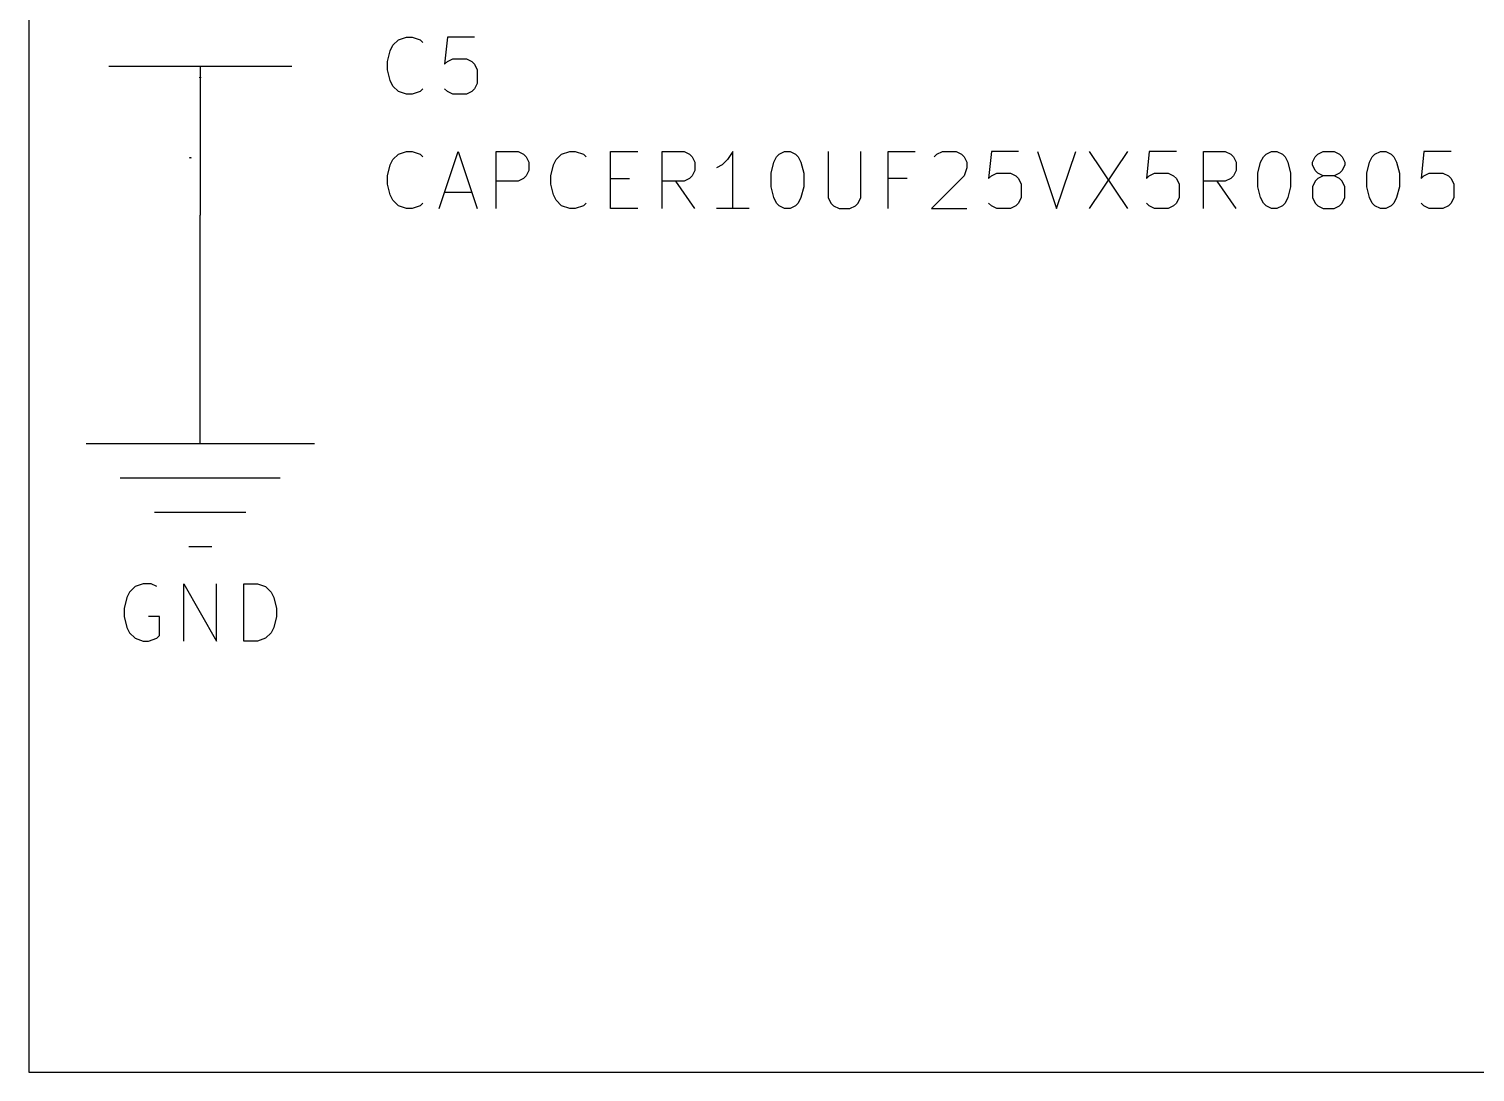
# Model space of a CAD drawing. Header units: millimetres. Extents: x 5 to 293, y -205 to -3.
# Drawn here: x 69.85 to 102, y -114.3 to -91.11 of the extents above; entities that cross this region are included whole.
import ezdxf

# ---------------------------------------------------------------- set-up
doc = ezdxf.new("R2010")
doc.units = ezdxf.units.MM
for name, color, linetype in [('GREENSIXTYFIVE', 129, 'CONTINUOUS'), ('LIGHTGREEN', 92, 'CONTINUOUS'), ('LIGHTMAGENTA', 212, 'CONTINUOUS'), ('LIGHTRED', 12, 'CONTINUOUS'), ('RED', 14, 'CONTINUOUS')]:
    doc.layers.add(name, color=color, linetype=linetype)

msp = doc.modelspace()

# ---------------------------------------------------------------- linework, layer by layer
at = {"layer": 'GREENSIXTYFIVE', "linetype": 'CONTINUOUS'}
for p, q in [((78.065, -91.3549), (78.2464, -91.2944)), ((78.065, -91.3549), (78.2464, -91.2944)), ((78.2464, -91.2944), (78.3673, -91.2944)), ((78.2464, -91.2944), (78.3673, -91.2944)), ((78.3673, -91.2944), (78.5488, -91.3549)), ((78.3673, -91.2944), (78.5488, -91.3549)), ((79.1535, -91.2944), (79.0931, -91.8992)), ((79.1535, -91.2944), (79.0931, -91.8992)), ((79.7583, -91.2944), (79.1535, -91.2944)), ((79.7583, -91.2944), (79.1535, -91.2944)), ((77.8231, -91.8387), (77.8835, -91.5968)), ((77.8231, -91.8387), (77.8835, -91.5968)), ((77.8835, -91.5968), (77.944, -91.4759)), ((77.8835, -91.5968), (77.944, -91.4759)), ((77.944, -91.4759), (78.065, -91.3549)), ((77.944, -91.4759), (78.065, -91.3549)), ((78.5488, -91.3549), (78.6092, -91.4154)), ((78.5488, -91.3549), (78.6092, -91.4154)), ((77.8231, -92.0201), (77.8231, -91.8387)), ((77.8231, -92.0201), (77.8231, -91.8387)), ((79.0931, -91.8992), (79.1535, -91.8387)), ((79.0931, -91.8992), (79.1535, -91.8387)), ((79.1535, -91.8387), (79.2745, -91.7782)), ((79.1535, -91.8387), (79.2745, -91.7782)), ((79.2745, -91.7782), (79.5769, -91.7782)), ((79.2745, -91.7782), (79.5769, -91.7782)), ((79.5769, -91.7782), (79.6978, -91.8387)), ((79.5769, -91.7782), (79.6978, -91.8387)), ((79.6978, -91.8387), (79.7583, -91.8992)), ((79.6978, -91.8387), (79.7583, -91.8992)), ((79.7583, -91.8992), (79.8188, -92.0201)), ((79.7583, -91.8992), (79.8188, -92.0201)), ((73.6464, -92.1874), (73.6476, -92.185)), ((73.6464, -92.1874), (73.6476, -92.185)), ((73.6464, -92.1935), (73.6464, -92.1874)), ((73.6464, -92.1935), (73.6464, -92.1874)), ((73.6476, -92.1959), (73.6464, -92.1935)), ((73.6476, -92.1959), (73.6464, -92.1935)), ((73.6476, -92.185), (73.6488, -92.1838)), ((73.6476, -92.185), (73.6488, -92.1838)), ((73.6488, -92.1971), (73.6476, -92.1959)), ((73.6488, -92.1971), (73.6476, -92.1959)), ((73.6488, -92.1838), (73.6512, -92.1826)), ((73.6488, -92.1838), (73.6512, -92.1826)), ((73.6512, -92.1826), (73.6536, -92.1826)), ((73.6512, -92.1826), (73.6536, -92.1826)), ((73.6536, -92.1826), (73.6572, -92.1838)), ((73.6536, -92.1826), (73.6572, -92.1838)), ((73.6572, -92.1838), (73.6718, -92.1983)), ((73.6572, -92.1838), (73.6718, -92.1983)), ((73.6718, -92.1983), (73.6718, -92.1826)), ((73.6718, -92.1983), (73.6718, -92.1826)), ((77.8835, -92.262), (77.8231, -92.0201)), ((77.8835, -92.262), (77.8231, -92.0201)), ((77.944, -92.383), (77.8835, -92.262)), ((77.944, -92.383), (77.8835, -92.262)), ((79.8188, -92.0201), (79.8188, -92.3225)), ((79.8188, -92.0201), (79.8188, -92.3225)), ((78.065, -92.504), (77.944, -92.383)), ((78.065, -92.504), (77.944, -92.383)), ((78.2464, -92.5644), (78.065, -92.504)), ((78.2464, -92.5644), (78.065, -92.504)), ((78.3673, -92.5644), (78.2464, -92.5644)), ((78.3673, -92.5644), (78.2464, -92.5644)), ((78.5488, -92.504), (78.3673, -92.5644)), ((78.5488, -92.504), (78.3673, -92.5644)), ((78.6092, -92.4435), (78.5488, -92.504)), ((78.6092, -92.4435), (78.5488, -92.504)), ((79.1535, -92.504), (79.0931, -92.4435)), ((79.1535, -92.504), (79.0931, -92.4435)), ((79.2745, -92.5644), (79.1535, -92.504)), ((79.2745, -92.5644), (79.1535, -92.504)), ((79.5769, -92.5644), (79.2745, -92.5644)), ((79.5769, -92.5644), (79.2745, -92.5644)), ((79.6978, -92.504), (79.5769, -92.5644)), ((79.6978, -92.504), (79.5769, -92.5644)), ((79.7583, -92.4435), (79.6978, -92.504)), ((79.7583, -92.4435), (79.6978, -92.504)), ((79.8188, -92.3225), (79.7583, -92.4435)), ((79.8188, -92.3225), (79.7583, -92.4435)), ((78.065, -93.8949), (78.2464, -93.8344)), ((78.065, -93.8949), (78.2464, -93.8344)), ((78.2464, -93.8344), (78.3673, -93.8344)), ((78.2464, -93.8344), (78.3673, -93.8344)), ((78.3673, -93.8344), (78.5488, -93.8949)), ((78.3673, -93.8344), (78.5488, -93.8949)), ((78.9721, -95.1044), (79.3954, -93.8344)), ((78.9721, -95.1044), (79.3954, -93.8344)), ((79.3954, -93.8344), (79.8188, -95.1044)), ((79.3954, -93.8344), (79.8188, -95.1044)), ((80.2421, -95.1044), (80.2421, -93.8344)), ((80.2421, -93.8344), (80.7259, -93.8344)), ((80.2421, -95.1044), (80.2421, -93.8344)), ((80.2421, -93.8344), (80.7259, -93.8344)), ((80.7259, -93.8344), (80.8469, -93.8949)), ((80.7259, -93.8344), (80.8469, -93.8949)), ((81.6936, -93.8949), (81.875, -93.8344)), ((81.6936, -93.8949), (81.875, -93.8344)), ((81.875, -93.8344), (81.9959, -93.8344)), ((81.875, -93.8344), (81.9959, -93.8344)), ((81.9959, -93.8344), (82.1774, -93.8949)), ((81.9959, -93.8344), (82.1774, -93.8949)), ((82.7821, -95.1044), (82.7821, -93.8344)), ((82.7821, -93.8344), (83.3869, -93.8344)), ((82.7821, -95.1044), (82.7821, -93.8344)), ((82.7821, -93.8344), (83.3869, -93.8344)), ((83.9311, -95.1044), (83.9311, -93.8344)), ((83.9311, -93.8344), (84.4149, -93.8344)), ((83.9311, -95.1044), (83.9311, -93.8344)), ((83.9311, -93.8344), (84.4149, -93.8344)), ((84.4149, -93.8344), (84.5359, -93.8949)), ((84.4149, -93.8344), (84.5359, -93.8949)), ((85.5035, -93.8344), (85.3826, -94.0159)), ((85.5035, -93.8344), (85.3826, -94.0159)), ((85.5035, -95.1044), (85.5035, -93.8344)), ((85.5035, -95.1044), (85.5035, -93.8344)), ((86.5316, -93.8949), (86.6525, -93.8344)), ((86.5316, -93.8949), (86.6525, -93.8344)), ((86.6525, -93.8344), (86.7735, -93.8344)), ((86.6525, -93.8344), (86.7735, -93.8344)), ((86.7735, -93.8344), (86.8944, -93.8949)), ((86.7735, -93.8344), (86.8944, -93.8949)), ((87.6201, -93.8344), (87.6201, -94.8625)), ((87.6201, -93.8344), (87.6201, -94.8625)), ((88.3458, -94.8625), (88.3458, -93.8344)), ((88.3458, -94.8625), (88.3458, -93.8344)), ((88.9506, -95.1044), (88.9506, -93.8344)), ((88.9506, -93.8344), (89.5554, -93.8344)), ((88.9506, -95.1044), (88.9506, -93.8344)), ((88.9506, -93.8344), (89.5554, -93.8344)), ((90.0392, -93.8949), (90.1602, -93.8344)), ((90.0392, -93.8949), (90.1602, -93.8344)), ((90.1602, -93.8344), (90.4626, -93.8344)), ((90.1602, -93.8344), (90.4626, -93.8344)), ((90.4626, -93.8344), (90.5835, -93.8949)), ((90.4626, -93.8344), (90.5835, -93.8949)), ((91.2487, -93.8344), (91.1883, -94.4392)), ((91.2487, -93.8344), (91.1883, -94.4392)), ((91.8535, -93.8344), (91.2487, -93.8344)), ((91.8535, -93.8344), (91.2487, -93.8344)), ((92.2768, -93.8344), (92.7001, -95.1044)), ((92.2768, -93.8344), (92.7001, -95.1044)), ((92.7001, -95.1044), (93.1235, -93.8344)), ((92.7001, -95.1044), (93.1235, -93.8344)), ((93.4259, -93.8344), (94.2725, -95.1044)), ((94.2725, -93.8344), (93.4259, -95.1044)), ((93.4259, -93.8344), (94.2725, -95.1044)), ((94.2725, -93.8344), (93.4259, -95.1044)), ((94.7563, -93.8344), (94.6959, -94.4392)), ((94.7563, -93.8344), (94.6959, -94.4392)), ((95.3611, -93.8344), (94.7563, -93.8344)), ((95.3611, -93.8344), (94.7563, -93.8344)), ((95.9658, -95.1044), (95.9658, -93.8344)), ((95.9658, -93.8344), (96.4496, -93.8344)), ((95.9658, -95.1044), (95.9658, -93.8344)), ((95.9658, -93.8344), (96.4496, -93.8344)), ((96.4496, -93.8344), (96.5706, -93.8949)), ((96.4496, -93.8344), (96.5706, -93.8949)), ((97.3568, -93.8949), (97.4777, -93.8344)), ((97.3568, -93.8949), (97.4777, -93.8344)), ((97.4777, -93.8344), (97.5987, -93.8344)), ((97.4777, -93.8344), (97.5987, -93.8344)), ((97.5987, -93.8344), (97.7196, -93.8949)), ((97.5987, -93.8344), (97.7196, -93.8949)), ((98.5058, -93.8949), (98.6268, -93.8344)), ((98.5058, -93.8949), (98.6268, -93.8344)), ((98.6268, -93.8344), (98.8687, -93.8344)), ((98.6268, -93.8344), (98.8687, -93.8344)), ((98.8687, -93.8344), (98.9896, -93.8949)), ((98.8687, -93.8344), (98.9896, -93.8949)), ((99.7758, -93.8949), (99.8967, -93.8344)), ((99.7758, -93.8949), (99.8967, -93.8344)), ((99.8967, -93.8344), (100.0177, -93.8344)), ((99.8967, -93.8344), (100.0177, -93.8344)), ((100.0177, -93.8344), (100.1386, -93.8949)), ((100.0177, -93.8344), (100.1386, -93.8949)), ((100.8643, -93.8344), (100.8039, -94.4392)), ((100.8643, -93.8344), (100.8039, -94.4392)), ((101.4691, -93.8344), (100.8643, -93.8344)), ((101.4691, -93.8344), (100.8643, -93.8344)), ((77.8231, -94.3787), (77.8835, -94.1368)), ((77.8231, -94.3787), (77.8835, -94.1368)), ((77.8835, -94.1368), (77.944, -94.0159)), ((77.8835, -94.1368), (77.944, -94.0159)), ((77.944, -94.0159), (78.065, -93.8949)), ((77.944, -94.0159), (78.065, -93.8949)), ((78.5488, -93.8949), (78.6092, -93.9554)), ((78.5488, -93.8949), (78.6092, -93.9554)), ((80.8469, -93.8949), (80.9074, -93.9554)), ((80.8469, -93.8949), (80.9074, -93.9554)), ((80.9074, -93.9554), (80.9678, -94.0763)), ((80.9074, -93.9554), (80.9678, -94.0763)), ((80.9678, -94.0763), (80.9678, -94.2578)), ((80.9678, -94.0763), (80.9678, -94.2578)), ((81.4517, -94.3787), (81.5121, -94.1368)), ((81.4517, -94.3787), (81.5121, -94.1368)), ((81.5121, -94.1368), (81.5726, -94.0159)), ((81.5121, -94.1368), (81.5726, -94.0159)), ((81.5726, -94.0159), (81.6936, -93.8949)), ((81.5726, -94.0159), (81.6936, -93.8949)), ((82.1774, -93.8949), (82.2378, -93.9554)), ((82.1774, -93.8949), (82.2378, -93.9554)), ((84.5359, -93.8949), (84.5964, -93.9554)), ((84.5359, -93.8949), (84.5964, -93.9554)), ((84.5964, -93.9554), (84.6568, -94.0763)), ((84.5964, -93.9554), (84.6568, -94.0763)), ((84.6568, -94.0763), (84.6568, -94.2578)), ((84.6568, -94.0763), (84.6568, -94.2578)), ((85.2616, -94.1368), (85.1407, -94.1973)), ((85.2616, -94.1368), (85.1407, -94.1973)), ((85.3826, -94.0159), (85.2616, -94.1368)), ((85.3826, -94.0159), (85.2616, -94.1368)), ((86.3502, -94.3182), (86.4106, -94.0763)), ((86.3502, -94.3182), (86.4106, -94.0763)), ((86.4106, -94.0763), (86.4711, -93.9554)), ((86.4106, -94.0763), (86.4711, -93.9554)), ((86.4711, -93.9554), (86.5316, -93.8949)), ((86.4711, -93.9554), (86.5316, -93.8949)), ((86.8944, -93.8949), (86.9549, -93.9554)), ((86.8944, -93.8949), (86.9549, -93.9554)), ((86.9549, -93.9554), (87.0154, -94.0763)), ((86.9549, -93.9554), (87.0154, -94.0763)), ((87.0154, -94.0763), (87.0759, -94.3182)), ((87.0154, -94.0763), (87.0759, -94.3182)), ((89.9788, -93.9554), (90.0392, -93.8949)), ((89.9788, -93.9554), (90.0392, -93.8949)), ((90.5835, -93.8949), (90.644, -93.9554)), ((90.5835, -93.8949), (90.644, -93.9554)), ((90.644, -93.9554), (90.7045, -94.0763)), ((90.644, -93.9554), (90.7045, -94.0763)), ((90.7045, -94.1973), (90.644, -94.3787)), ((90.7045, -94.1973), (90.644, -94.3787)), ((90.7045, -94.0763), (90.7045, -94.1973)), ((90.7045, -94.0763), (90.7045, -94.1973)), ((96.5706, -93.8949), (96.6311, -93.9554)), ((96.5706, -93.8949), (96.6311, -93.9554)), ((96.6311, -93.9554), (96.6915, -94.0763)), ((96.6311, -93.9554), (96.6915, -94.0763)), ((96.6915, -94.0763), (96.6915, -94.2578)), ((96.6915, -94.0763), (96.6915, -94.2578)), ((97.1754, -94.3182), (97.2358, -94.0763)), ((97.1754, -94.3182), (97.2358, -94.0763)), ((97.2358, -94.0763), (97.2963, -93.9554)), ((97.2358, -94.0763), (97.2963, -93.9554)), ((97.2963, -93.9554), (97.3568, -93.8949)), ((97.2963, -93.9554), (97.3568, -93.8949)), ((97.7196, -93.8949), (97.7801, -93.9554)), ((97.7196, -93.8949), (97.7801, -93.9554)), ((97.7801, -93.9554), (97.8406, -94.0763)), ((97.7801, -93.9554), (97.8406, -94.0763)), ((97.8406, -94.0763), (97.9011, -94.3182)), ((97.8406, -94.0763), (97.9011, -94.3182)), ((98.3849, -94.0763), (98.4453, -93.9554)), ((98.3849, -94.0763), (98.4453, -93.9554)), ((98.3849, -94.1368), (98.3849, -94.0763)), ((98.3849, -94.1368), (98.3849, -94.0763)), ((98.4453, -94.2578), (98.3849, -94.1368)), ((98.4453, -94.2578), (98.3849, -94.1368)), ((98.4453, -93.9554), (98.5058, -93.8949)), ((98.4453, -93.9554), (98.5058, -93.8949)), ((98.9896, -93.8949), (99.0501, -93.9554)), ((98.9896, -93.8949), (99.0501, -93.9554)), ((99.0501, -93.9554), (99.1106, -94.0763)), ((99.0501, -93.9554), (99.1106, -94.0763)), ((99.1106, -94.1368), (99.0501, -94.2578)), ((99.1106, -94.1368), (99.0501, -94.2578)), ((99.1106, -94.0763), (99.1106, -94.1368)), ((99.1106, -94.0763), (99.1106, -94.1368)), ((99.5944, -94.3182), (99.6548, -94.0763)), ((99.5944, -94.3182), (99.6548, -94.0763)), ((99.6548, -94.0763), (99.7153, -93.9554)), ((99.6548, -94.0763), (99.7153, -93.9554)), ((99.7153, -93.9554), (99.7758, -93.8949)), ((99.7153, -93.9554), (99.7758, -93.8949)), ((100.1386, -93.8949), (100.1991, -93.9554)), ((100.1386, -93.8949), (100.1991, -93.9554)), ((100.1991, -93.9554), (100.2596, -94.0763)), ((100.1991, -93.9554), (100.2596, -94.0763)), ((100.2596, -94.0763), (100.3201, -94.3182)), ((100.2596, -94.0763), (100.3201, -94.3182)), ((77.8231, -94.5601), (77.8231, -94.3787)), ((77.8231, -94.5601), (77.8231, -94.3787)), ((80.7259, -94.4997), (80.2421, -94.4997)), ((80.7259, -94.4997), (80.2421, -94.4997)), ((80.8469, -94.4392), (80.7259, -94.4997)), ((80.8469, -94.4392), (80.7259, -94.4997)), ((80.9074, -94.3787), (80.8469, -94.4392)), ((80.9074, -94.3787), (80.8469, -94.4392)), ((80.9678, -94.2578), (80.9074, -94.3787)), ((80.9678, -94.2578), (80.9074, -94.3787)), ((81.4517, -94.5601), (81.4517, -94.3787)), ((81.4517, -94.5601), (81.4517, -94.3787)), ((82.7821, -94.4392), (83.2055, -94.4392)), ((82.7821, -94.4392), (83.2055, -94.4392)), ((84.4149, -94.4997), (83.9311, -94.4997)), ((84.4149, -94.4997), (83.9311, -94.4997)), ((84.6568, -95.1044), (84.2335, -94.4997)), ((84.6568, -95.1044), (84.2335, -94.4997)), ((84.5359, -94.4392), (84.4149, -94.4997)), ((84.5359, -94.4392), (84.4149, -94.4997)), ((84.5964, -94.3787), (84.5359, -94.4392)), ((84.5964, -94.3787), (84.5359, -94.4392)), ((84.6568, -94.2578), (84.5964, -94.3787)), ((84.6568, -94.2578), (84.5964, -94.3787)), ((86.3502, -94.6206), (86.3502, -94.3182)), ((86.3502, -94.6206), (86.3502, -94.3182)), ((87.0759, -94.3182), (87.0759, -94.6206)), ((87.0759, -94.3182), (87.0759, -94.6206)), ((89.374, -94.4392), (88.9506, -94.4392)), ((89.374, -94.4392), (88.9506, -94.4392)), ((90.644, -94.3787), (89.9183, -95.1044)), ((90.644, -94.3787), (89.9183, -95.1044)), ((91.1883, -94.4392), (91.2487, -94.3787)), ((91.1883, -94.4392), (91.2487, -94.3787)), ((91.2487, -94.3787), (91.3697, -94.3182)), ((91.2487, -94.3787), (91.3697, -94.3182)), ((91.3697, -94.3182), (91.6721, -94.3182)), ((91.3697, -94.3182), (91.6721, -94.3182)), ((91.6721, -94.3182), (91.793, -94.3787)), ((91.6721, -94.3182), (91.793, -94.3787)), ((91.793, -94.3787), (91.8535, -94.4392)), ((91.793, -94.3787), (91.8535, -94.4392)), ((91.8535, -94.4392), (91.914, -94.5601)), ((91.8535, -94.4392), (91.914, -94.5601)), ((94.6959, -94.4392), (94.7563, -94.3787)), ((94.6959, -94.4392), (94.7563, -94.3787)), ((94.7563, -94.3787), (94.8773, -94.3182)), ((94.7563, -94.3787), (94.8773, -94.3182)), ((94.8773, -94.3182), (95.1797, -94.3182)), ((94.8773, -94.3182), (95.1797, -94.3182)), ((95.1797, -94.3182), (95.3006, -94.3787)), ((95.1797, -94.3182), (95.3006, -94.3787)), ((95.3006, -94.3787), (95.3611, -94.4392)), ((95.3006, -94.3787), (95.3611, -94.4392)), ((95.3611, -94.4392), (95.4216, -94.5601)), ((95.3611, -94.4392), (95.4216, -94.5601)), ((96.4496, -94.4997), (95.9658, -94.4997)), ((96.4496, -94.4997), (95.9658, -94.4997)), ((96.6915, -95.1044), (96.2682, -94.4997)), ((96.6915, -95.1044), (96.2682, -94.4997)), ((96.5706, -94.4392), (96.4496, -94.4997)), ((96.5706, -94.4392), (96.4496, -94.4997)), ((96.6311, -94.3787), (96.5706, -94.4392)), ((96.6311, -94.3787), (96.5706, -94.4392)), ((96.6915, -94.2578), (96.6311, -94.3787)), ((96.6915, -94.2578), (96.6311, -94.3787)), ((97.1754, -94.6206), (97.1754, -94.3182)), ((97.1754, -94.6206), (97.1754, -94.3182)), ((97.9011, -94.3182), (97.9011, -94.6206)), ((97.9011, -94.3182), (97.9011, -94.6206)), ((98.4453, -94.4997), (98.3849, -94.6206)), ((98.4453, -94.4997), (98.3849, -94.6206)), ((98.5058, -94.3182), (98.4453, -94.2578)), ((98.5058, -94.3182), (98.4453, -94.2578)), ((98.5058, -94.4392), (98.4453, -94.4997)), ((98.5058, -94.4392), (98.4453, -94.4997)), ((98.6268, -94.3787), (98.5058, -94.3182)), ((98.6268, -94.3787), (98.5058, -94.3182)), ((98.6268, -94.3787), (98.5058, -94.4392)), ((98.6268, -94.3787), (98.5058, -94.4392)), ((98.8687, -94.3787), (98.6268, -94.3787)), ((98.8687, -94.3787), (98.6268, -94.3787)), ((98.9896, -94.3182), (98.8687, -94.3787)), ((98.9896, -94.3182), (98.8687, -94.3787)), ((98.9896, -94.4392), (98.8687, -94.3787)), ((98.9896, -94.4392), (98.8687, -94.3787)), ((99.0501, -94.2578), (98.9896, -94.3182)), ((99.0501, -94.2578), (98.9896, -94.3182)), ((99.0501, -94.4997), (98.9896, -94.4392)), ((99.0501, -94.4997), (98.9896, -94.4392)), ((99.1106, -94.6206), (99.0501, -94.4997)), ((99.1106, -94.6206), (99.0501, -94.4997)), ((99.5944, -94.6206), (99.5944, -94.3182)), ((99.5944, -94.6206), (99.5944, -94.3182)), ((100.3201, -94.3182), (100.3201, -94.6206)), ((100.3201, -94.3182), (100.3201, -94.6206)), ((100.8039, -94.4392), (100.8643, -94.3787)), ((100.8039, -94.4392), (100.8643, -94.3787)), ((100.8643, -94.3787), (100.9853, -94.3182)), ((100.8643, -94.3787), (100.9853, -94.3182)), ((100.9853, -94.3182), (101.2877, -94.3182)), ((100.9853, -94.3182), (101.2877, -94.3182)), ((101.2877, -94.3182), (101.4086, -94.3787)), ((101.2877, -94.3182), (101.4086, -94.3787)), ((101.4086, -94.3787), (101.4691, -94.4392)), ((101.4086, -94.3787), (101.4691, -94.4392)), ((101.4691, -94.4392), (101.5296, -94.5601)), ((101.4691, -94.4392), (101.5296, -94.5601)), ((77.8835, -94.802), (77.8231, -94.5601)), ((77.8835, -94.802), (77.8231, -94.5601)), ((77.944, -94.923), (77.8835, -94.802)), ((77.944, -94.923), (77.8835, -94.802)), ((79.0931, -94.7416), (79.6978, -94.7416)), ((79.0931, -94.7416), (79.6978, -94.7416)), ((81.5121, -94.802), (81.4517, -94.5601)), ((81.5121, -94.802), (81.4517, -94.5601)), ((81.5726, -94.923), (81.5121, -94.802)), ((81.5726, -94.923), (81.5121, -94.802)), ((86.4106, -94.8625), (86.3502, -94.6206)), ((86.4106, -94.8625), (86.3502, -94.6206)), ((87.0759, -94.6206), (87.0154, -94.8625)), ((87.0759, -94.6206), (87.0154, -94.8625)), ((91.914, -94.5601), (91.914, -94.8625)), ((91.914, -94.5601), (91.914, -94.8625)), ((95.4216, -94.5601), (95.4216, -94.8625)), ((95.4216, -94.5601), (95.4216, -94.8625)), ((97.2358, -94.8625), (97.1754, -94.6206)), ((97.2358, -94.8625), (97.1754, -94.6206)), ((97.9011, -94.6206), (97.8406, -94.8625)), ((97.9011, -94.6206), (97.8406, -94.8625)), ((98.3849, -94.6206), (98.3849, -94.8625)), ((98.3849, -94.6206), (98.3849, -94.8625)), ((99.1106, -94.8625), (99.1106, -94.6206)), ((99.1106, -94.8625), (99.1106, -94.6206)), ((99.6548, -94.8625), (99.5944, -94.6206)), ((99.6548, -94.8625), (99.5944, -94.6206)), ((100.3201, -94.6206), (100.2596, -94.8625)), ((100.3201, -94.6206), (100.2596, -94.8625)), ((101.5296, -94.5601), (101.5296, -94.8625)), ((101.5296, -94.5601), (101.5296, -94.8625)), ((78.065, -95.044), (77.944, -94.923)), ((78.065, -95.044), (77.944, -94.923)), ((78.2464, -95.1044), (78.065, -95.044)), ((78.2464, -95.1044), (78.065, -95.044)), ((78.3673, -95.1044), (78.2464, -95.1044)), ((78.3673, -95.1044), (78.2464, -95.1044)), ((78.5488, -95.044), (78.3673, -95.1044)), ((78.5488, -95.044), (78.3673, -95.1044)), ((78.6092, -94.9835), (78.5488, -95.044)), ((78.6092, -94.9835), (78.5488, -95.044)), ((81.6936, -95.044), (81.5726, -94.923)), ((81.6936, -95.044), (81.5726, -94.923)), ((81.875, -95.1044), (81.6936, -95.044)), ((81.875, -95.1044), (81.6936, -95.044)), ((81.9959, -95.1044), (81.875, -95.1044)), ((81.9959, -95.1044), (81.875, -95.1044)), ((82.1774, -95.044), (81.9959, -95.1044)), ((82.1774, -95.044), (81.9959, -95.1044)), ((82.2378, -94.9835), (82.1774, -95.044)), ((82.2378, -94.9835), (82.1774, -95.044)), ((83.3869, -95.1044), (82.7821, -95.1044)), ((83.3869, -95.1044), (82.7821, -95.1044)), ((85.8664, -95.1044), (85.1407, -95.1044)), ((85.8664, -95.1044), (85.1407, -95.1044)), ((86.4711, -94.9835), (86.4106, -94.8625)), ((86.4711, -94.9835), (86.4106, -94.8625)), ((86.5316, -95.044), (86.4711, -94.9835)), ((86.5316, -95.044), (86.4711, -94.9835)), ((86.6525, -95.1044), (86.5316, -95.044)), ((86.6525, -95.1044), (86.5316, -95.044)), ((86.7735, -95.1044), (86.6525, -95.1044)), ((86.7735, -95.1044), (86.6525, -95.1044)), ((86.8944, -95.044), (86.7735, -95.1044)), ((86.8944, -95.044), (86.7735, -95.1044)), ((86.9549, -94.9835), (86.8944, -95.044)), ((86.9549, -94.9835), (86.8944, -95.044)), ((87.0154, -94.8625), (86.9549, -94.9835)), ((87.0154, -94.8625), (86.9549, -94.9835)), ((87.6201, -94.8625), (87.6806, -94.9835)), ((87.6201, -94.8625), (87.6806, -94.9835)), ((87.6806, -94.9835), (87.7411, -95.044)), ((87.6806, -94.9835), (87.7411, -95.044)), ((87.7411, -95.044), (87.862, -95.1044)), ((87.7411, -95.044), (87.862, -95.1044)), ((87.862, -95.1044), (88.1039, -95.1044)), ((87.862, -95.1044), (88.1039, -95.1044)), ((88.1039, -95.1044), (88.2249, -95.044)), ((88.1039, -95.1044), (88.2249, -95.044)), ((88.2249, -95.044), (88.2854, -94.9835)), ((88.2249, -95.044), (88.2854, -94.9835)), ((88.2854, -94.9835), (88.3458, -94.8625)), ((88.2854, -94.9835), (88.3458, -94.8625)), ((89.9183, -95.1044), (90.7045, -95.1044)), ((89.9183, -95.1044), (90.7045, -95.1044)), ((91.2487, -95.044), (91.1883, -94.9835)), ((91.2487, -95.044), (91.1883, -94.9835)), ((91.3697, -95.1044), (91.2487, -95.044)), ((91.3697, -95.1044), (91.2487, -95.044)), ((91.6721, -95.1044), (91.3697, -95.1044)), ((91.6721, -95.1044), (91.3697, -95.1044)), ((91.793, -95.044), (91.6721, -95.1044)), ((91.793, -95.044), (91.6721, -95.1044)), ((91.8535, -94.9835), (91.793, -95.044)), ((91.8535, -94.9835), (91.793, -95.044)), ((91.914, -94.8625), (91.8535, -94.9835)), ((91.914, -94.8625), (91.8535, -94.9835)), ((94.7563, -95.044), (94.6959, -94.9835)), ((94.7563, -95.044), (94.6959, -94.9835)), ((94.8773, -95.1044), (94.7563, -95.044)), ((94.8773, -95.1044), (94.7563, -95.044)), ((95.1797, -95.1044), (94.8773, -95.1044)), ((95.1797, -95.1044), (94.8773, -95.1044)), ((95.3006, -95.044), (95.1797, -95.1044)), ((95.3006, -95.044), (95.1797, -95.1044)), ((95.3611, -94.9835), (95.3006, -95.044)), ((95.3611, -94.9835), (95.3006, -95.044)), ((95.4216, -94.8625), (95.3611, -94.9835)), ((95.4216, -94.8625), (95.3611, -94.9835)), ((97.2963, -94.9835), (97.2358, -94.8625)), ((97.2963, -94.9835), (97.2358, -94.8625)), ((97.3568, -95.044), (97.2963, -94.9835)), ((97.3568, -95.044), (97.2963, -94.9835)), ((97.4777, -95.1044), (97.3568, -95.044)), ((97.4777, -95.1044), (97.3568, -95.044)), ((97.5987, -95.1044), (97.4777, -95.1044)), ((97.5987, -95.1044), (97.4777, -95.1044)), ((97.7196, -95.044), (97.5987, -95.1044)), ((97.7196, -95.044), (97.5987, -95.1044)), ((97.7801, -94.9835), (97.7196, -95.044)), ((97.7801, -94.9835), (97.7196, -95.044)), ((97.8406, -94.8625), (97.7801, -94.9835)), ((97.8406, -94.8625), (97.7801, -94.9835)), ((98.3849, -94.8625), (98.4453, -94.9835)), ((98.3849, -94.8625), (98.4453, -94.9835)), ((98.4453, -94.9835), (98.5058, -95.044)), ((98.4453, -94.9835), (98.5058, -95.044)), ((98.5058, -95.044), (98.6268, -95.1044)), ((98.5058, -95.044), (98.6268, -95.1044)), ((98.6268, -95.1044), (98.8687, -95.1044)), ((98.6268, -95.1044), (98.8687, -95.1044)), ((98.8687, -95.1044), (98.9896, -95.044)), ((98.8687, -95.1044), (98.9896, -95.044)), ((98.9896, -95.044), (99.0501, -94.9835)), ((98.9896, -95.044), (99.0501, -94.9835)), ((99.0501, -94.9835), (99.1106, -94.8625)), ((99.0501, -94.9835), (99.1106, -94.8625)), ((99.7153, -94.9835), (99.6548, -94.8625)), ((99.7153, -94.9835), (99.6548, -94.8625)), ((99.7758, -95.044), (99.7153, -94.9835)), ((99.7758, -95.044), (99.7153, -94.9835)), ((99.8967, -95.1044), (99.7758, -95.044)), ((99.8967, -95.1044), (99.7758, -95.044)), ((100.0177, -95.1044), (99.8967, -95.1044)), ((100.0177, -95.1044), (99.8967, -95.1044)), ((100.1386, -95.044), (100.0177, -95.1044)), ((100.1386, -95.044), (100.0177, -95.1044)), ((100.1991, -94.9835), (100.1386, -95.044)), ((100.1991, -94.9835), (100.1386, -95.044)), ((100.2596, -94.8625), (100.1991, -94.9835)), ((100.2596, -94.8625), (100.1991, -94.9835)), ((100.8643, -95.044), (100.8039, -94.9835)), ((100.8643, -95.044), (100.8039, -94.9835)), ((100.9853, -95.1044), (100.8643, -95.044)), ((100.9853, -95.1044), (100.8643, -95.044)), ((101.2877, -95.1044), (100.9853, -95.1044)), ((101.2877, -95.1044), (100.9853, -95.1044)), ((101.4086, -95.044), (101.2877, -95.1044)), ((101.4086, -95.044), (101.2877, -95.1044)), ((101.4691, -94.9835), (101.4086, -95.044)), ((101.4691, -94.9835), (101.4086, -95.044)), ((101.5296, -94.8625), (101.4691, -94.9835)), ((101.5296, -94.8625), (101.4691, -94.9835)), ((72.2086, -103.5097), (72.0876, -103.6307)), ((72.39, -103.4492), (72.2086, -103.5097)), ((72.5714, -103.4492), (72.39, -103.4492)), ((72.6924, -103.5097), (72.5714, -103.4492)), ((73.2971, -104.7192), (73.2971, -103.4492)), ((73.2971, -103.4492), (74.0228, -104.7192)), ((74.0228, -104.7192), (74.0228, -103.4492)), ((74.6276, -104.7192), (74.6276, -103.4492)), ((74.6276, -103.4492), (74.93, -103.4492)), ((74.93, -103.4492), (75.1114, -103.5097)), ((75.1114, -103.5097), (75.2324, -103.6307)), ((72.0271, -103.7516), (71.9667, -103.9935)), ((72.0876, -103.6307), (72.0271, -103.7516)), ((75.2324, -103.6307), (75.2929, -103.7516)), ((75.2929, -103.7516), (75.3533, -103.9935)), ((71.9667, -103.9935), (71.9667, -104.1749)), ((71.9667, -104.1749), (72.0271, -104.4168)), ((72.7528, -104.1749), (72.5109, -104.1749)), ((72.7528, -104.5983), (72.7528, -104.1749)), ((75.3533, -104.1749), (75.2929, -104.4168)), ((75.3533, -103.9935), (75.3533, -104.1749)), ((72.0271, -104.4168), (72.0876, -104.5378)), ((75.2929, -104.4168), (75.2324, -104.5378)), ((72.0876, -104.5378), (72.2086, -104.6588)), ((72.2086, -104.6588), (72.39, -104.7192)), ((72.39, -104.7192), (72.5109, -104.7192)), ((72.5109, -104.7192), (72.6924, -104.6588)), ((72.6924, -104.6588), (72.7528, -104.5983)), ((74.93, -104.7192), (74.6276, -104.7192)), ((75.1114, -104.6588), (74.93, -104.7192)), ((75.2324, -104.5378), (75.1114, -104.6588))]:
    msp.add_line(p, q, dxfattribs=at)
at = {"layer": 'LIGHTGREEN', "linetype": 'CONTINUOUS'}
msp.add_line((73.66, -97.79), (73.66, -95.25), dxfattribs=at)
at = {"layer": 'LIGHTMAGENTA', "linetype": 'CONTINUOUS'}
for p, q in [((69.85, -60.96), (69.85, -114.3)), ((69.85, -114.3), (180.848, -114.3))]:
    msp.add_line(p, q, dxfattribs=at)
at = {"layer": 'LIGHTRED', "linetype": 'CONTINUOUS'}
for p, q in [((73.4283, -93.9775), (73.4295, -93.9751)), ((73.4283, -93.9775), (73.4295, -93.9751)), ((73.4283, -93.9836), (73.4283, -93.9775)), ((73.4283, -93.9836), (73.4283, -93.9775)), ((73.4295, -93.986), (73.4283, -93.9836)), ((73.4295, -93.986), (73.4283, -93.9836)), ((73.4295, -93.9751), (73.4307, -93.9739)), ((73.4295, -93.9751), (73.4307, -93.9739)), ((73.4307, -93.9872), (73.4295, -93.986)), ((73.4307, -93.9872), (73.4295, -93.986)), ((73.4307, -93.9739), (73.4331, -93.9727)), ((73.4307, -93.9739), (73.4331, -93.9727)), ((73.4331, -93.9727), (73.4355, -93.9727)), ((73.4331, -93.9727), (73.4355, -93.9727)), ((73.4355, -93.9727), (73.4391, -93.9739)), ((73.4355, -93.9727), (73.4391, -93.9739)), ((73.4391, -93.9739), (73.4537, -93.9884)), ((73.4391, -93.9739), (73.4537, -93.9884)), ((73.4537, -93.9884), (73.4537, -93.9727)), ((73.4537, -93.9884), (73.4537, -93.9727))]:
    msp.add_line(p, q, dxfattribs=at)
at = {"layer": 'RED', "linetype": 'CONTINUOUS'}
for p, q in [((75.692, -91.948), (71.628, -91.948)), ((73.66, -91.948), (73.66, -92.71)), ((73.66, -92.71), (73.66, -95.25)), ((73.66, -92.71), (73.66, -95.25)), ((73.66, -100.33), (73.66, -97.79)), ((71.12, -100.33), (76.2, -100.33)), ((71.882, -101.092), (75.438, -101.092)), ((72.644, -101.854), (74.676, -101.854)), ((73.406, -102.616), (73.914, -102.616))]:
    msp.add_line(p, q, dxfattribs=at)

doc.saveas('drawing.dxf')
